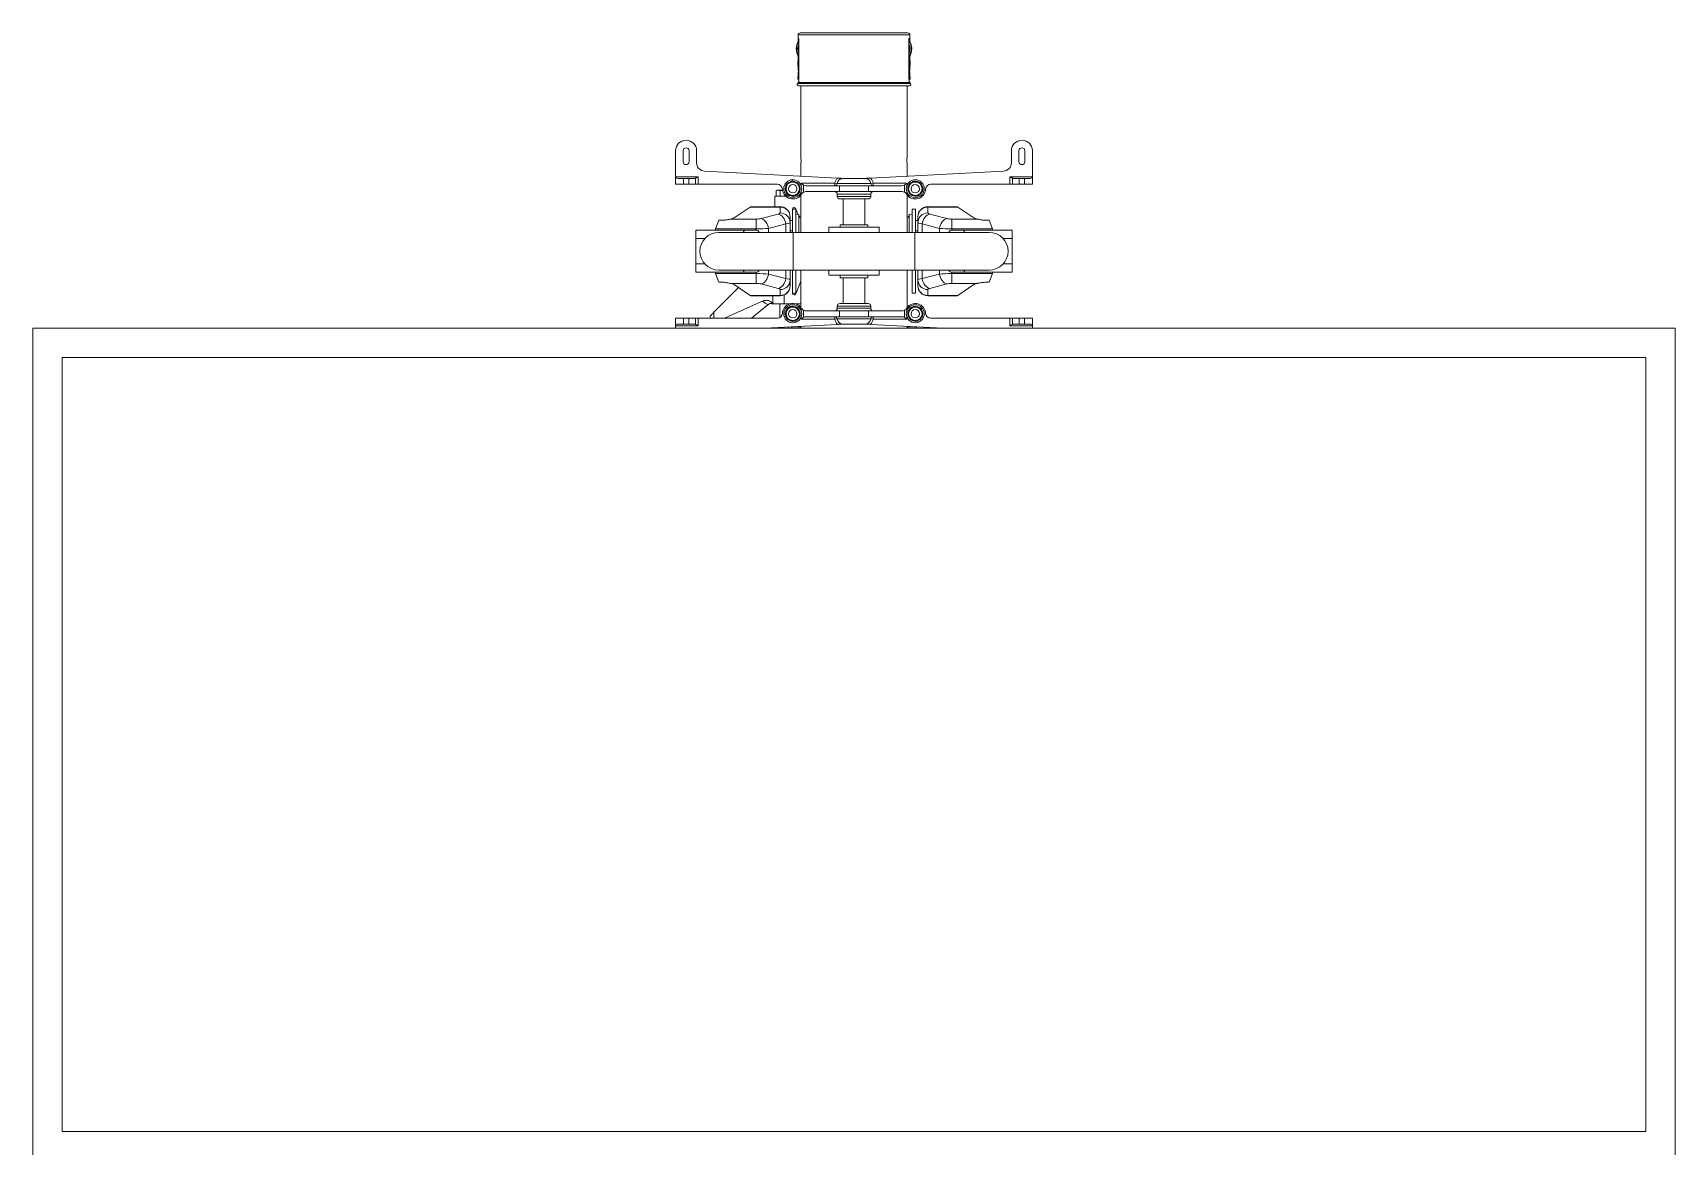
# Model space of a CAD drawing. Header units: inches. Extents: x -1851 to 6314, y -1304 to 4687.
# Drawn here: x 1504.9 to 1594.5, y 4060.7 to 4121.4 of the extents above; entities that cross this region are included whole.
import ezdxf

# ---------------------------------------------------------------- set-up
doc = ezdxf.new("R2010")
doc.units = ezdxf.units.IN
doc.header["$MEASUREMENT"] = 0
doc.layers.add('E-ARRY-TABL', color=9, linetype='Continuous')

# ---------------------------------------------------------------- blocks, each defined once
blk = doc.blocks.new('2.2.1_8 End Plan View')
at = {"color": 7, "linetype": 'Continuous', "lineweight": 15}
for p, q in [((23.4504, 2.6804), (26.705, 2.6804)), ((26.705, 2.6804), (26.705, -3.7368)), ((23.5653, -3.622), (23.5653, 2.5656)), ((23.5653, 2.5656), (26.5902, 2.5656)), ((26.5902, 2.5656), (26.5902, -3.622)), ((26.744, 0.169), (26.705, 0.169)), ((26.7144, 0.169), (26.7144, 0.0812)), ((26.721, 0.1608), (26.721, 0.0951)), ((26.744, 0.1382), (26.721, 0.1382)), ((26.744, -0.2289), (26.744, 0.169)), ((27.3985, 0.169), (27.2673, 0.169)), ((27.2673, 0.169), (27.2673, -0.2289)), ((27.2902, 0.1382), (27.2673, 0.1382)), ((27.2902, 0.0951), (27.2902, 0.1608)), ((27.2968, 0.0812), (27.2968, 0.169)), ((27.3985, 0.1394), (27.3558, 0.1394)), ((26.7144, 0.0812), (26.744, 0.0812)), ((26.744, 0.0914), (26.7203, 0.0914)), ((26.721, 0.1177), (26.744, 0.1177)), ((26.9236, 0.0902), (26.9236, -0.1485)), ((27.0876, 0.0902), (26.9236, 0.0902)), ((27.0876, 0.0902), (27.0876, -0.1485)), ((27.2673, 0.1177), (27.2902, 0.1177)), ((27.2909, 0.0914), (27.2673, 0.0914)), ((27.2673, 0.0812), (27.2968, 0.0812)), ((27.3513, 0.0869), (27.3985, 0.0869)), ((27.3558, 0.1165), (27.3985, 0.1165)), ((26.9183, 0.0127), (26.8842, 0.0006)), ((26.8842, 0.0006), (26.8842, -0.0164)), ((26.9236, 0.0146), (26.9183, 0.0127)), ((26.9183, -0.1461), (26.9183, 0.0127)), ((26.9318, -1.0564), (26.9318, 0)), ((27.0794, 0), (27.0794, -1.0564)), ((27.0929, 0.0127), (27.0876, 0.0146)), ((27.0929, 0.0127), (27.0929, -0.1461)), ((27.127, 0.0006), (27.0929, 0.0127)), ((27.127, -0.0164), (27.127, 0.0006)), ((27.2913, -0.464), (27.3186, 0.0559)), ((26.8329, -0.1222), (26.8751, -0.0596)), ((26.88, -0.0454), (26.88, -0.1461)), ((27.1312, -0.1461), (27.1312, -0.0454)), ((27.1361, -0.0596), (27.1784, -0.1222)), ((26.8317, -0.1256), (26.8317, -0.2395)), ((26.8329, -0.1222), (26.8329, -0.2395)), ((27.1784, -0.1222), (27.1784, -0.2395)), ((27.1795, -0.1256), (27.1795, -0.2395)), ((26.7199, -0.464), (26.705, -0.18)), ((26.878, -0.1653), (26.8602, -0.2325)), ((26.9183, -0.1461), (26.88, -0.1461)), ((26.928, -0.1558), (26.9318, -0.1558)), ((27.0794, -0.1558), (27.0832, -0.1558)), ((27.0929, -0.1461), (27.1312, -0.1461)), ((27.151, -0.2325), (27.1332, -0.1653)), ((26.8559, -0.2395), (26.8317, -0.2395)), ((26.8985, -0.2613), (26.9162, -0.1942)), ((27.095, -0.1942), (27.1127, -0.2613)), ((27.1795, -0.2395), (27.1554, -0.2395)), ((26.7105, -0.2854), (26.705, -0.2854)), ((26.705, -0.3182), (26.7106, -0.3182)), ((26.705, -0.3199), (26.7123, -0.3199)), ((26.7106, -0.2871), (26.7106, -0.3199)), ((26.7866, -0.3199), (26.9318, -0.3199)), ((26.8414, -0.2877), (26.9318, -0.2877)), ((26.8414, -0.3015), (26.8414, -0.2877)), ((26.9318, -0.3015), (26.8414, -0.3015)), ((26.8711, -0.2789), (26.9318, -0.2789)), ((27.0794, -0.2789), (27.1401, -0.2789)), ((27.0794, -0.2877), (27.1698, -0.2877)), ((27.1698, -0.3015), (27.0794, -0.3015)), ((27.0794, -0.3125), (27.1491, -0.3125)), ((27.0794, -0.3199), (27.2247, -0.3199)), ((27.085, -0.2877), (27.085, -0.2789)), ((27.1263, -0.2789), (27.1263, -0.2877)), ((27.1698, -0.2877), (27.1698, -0.3015)), ((27.2989, -0.3199), (27.3348, -0.3199)), ((27.3821, -0.3199), (27.6519, -0.3199)), ((27.6519, -0.3117), (27.6519, -0.7447)), ((27.6647, -0.31), (27.668, -0.31)), ((27.668, -0.3118), (27.668, -0.31)), ((27.6778, -0.3091), (27.6839, -0.3091)), ((27.6778, -0.3092), (27.6778, -0.3133)), ((27.8377, -0.3133), (27.6778, -0.3133)), ((27.6876, -0.311), (27.7491, -0.311)), ((27.7338, -0.3091), (27.7491, -0.3091)), ((27.775, -0.3075), (27.7812, -0.3054)), ((27.7756, -0.3092), (27.7818, -0.3071)), ((27.7792, -0.3133), (27.7834, -0.3118)), ((27.8137, -0.3124), (27.8161, -0.3133)), ((27.8155, -0.3077), (27.8217, -0.31)), ((27.8162, -0.306), (27.8223, -0.3083)), ((27.8311, -0.31), (27.8508, -0.31)), ((27.8311, -0.3118), (27.8377, -0.3118)), ((27.8377, -0.3133), (27.8377, -0.3118)), ((27.859, -0.7382), (27.859, -0.3182)), ((26.7399, -0.322), (26.7399, -0.4536)), ((26.7469, -0.3315), (26.7745, -0.3315)), ((26.7497, -0.3412), (26.7497, -0.7152)), ((26.7727, -0.7166), (26.7727, -0.3398)), ((26.7821, -0.323), (26.7837, -0.322)), ((27.2275, -0.322), (27.2291, -0.323)), ((27.2367, -0.3315), (27.2643, -0.3315)), ((27.2385, -0.3398), (27.2385, -0.7166)), ((27.2615, -0.7152), (27.2615, -0.3412)), ((27.2714, -0.4536), (27.2714, -0.322)), ((26.9318, -0.4298), (26.9121, -0.4298)), ((26.9121, -0.6266), (26.9121, -0.4298)), ((27.0991, -0.4298), (27.0794, -0.4298)), ((27.0991, -0.6266), (27.0991, -0.4298)), ((26.721, -0.4853), (26.721, -0.5711)), ((26.7497, -0.4715), (26.7727, -0.4715)), ((26.7825, -0.4626), (26.7915, -0.4626)), ((26.8014, -0.584), (26.8014, -0.4724)), ((26.8014, -0.4865), (26.9023, -0.4865)), ((26.9023, -0.4741), (26.9121, -0.4741)), ((26.9023, -0.5823), (26.9023, -0.4741)), ((27.0991, -0.4741), (27.109, -0.4741)), ((27.109, -0.5823), (27.109, -0.4741)), ((27.109, -0.4865), (27.2098, -0.4865)), ((27.2098, -0.4724), (27.2098, -0.584)), ((27.2197, -0.4626), (27.2287, -0.4626)), ((27.2615, -0.4715), (27.2385, -0.4715)), ((27.2902, -0.4857), (27.2902, -0.4849)), ((27.2902, -0.5711), (27.2902, -0.4853)), ((26.721, -0.5707), (26.721, -0.5715)), ((26.9023, -0.5699), (26.8014, -0.5699)), ((27.2098, -0.5699), (27.109, -0.5699)), ((26.7199, -0.5924), (26.705, -0.8764)), ((26.7399, -0.6028), (26.7399, -0.7344)), ((26.7497, -0.5849), (26.7727, -0.5849)), ((26.7915, -0.5938), (26.7825, -0.5938)), ((26.9121, -0.5823), (26.9023, -0.5823)), ((26.9318, -0.6266), (26.9121, -0.6266)), ((27.0991, -0.6266), (27.0794, -0.6266)), ((27.109, -0.5823), (27.0991, -0.5823)), ((27.2287, -0.5938), (27.2197, -0.5938)), ((27.2615, -0.5849), (27.2385, -0.5849)), ((27.2714, -0.7344), (27.2714, -0.6028)), ((27.2913, -0.5924), (27.3186, -1.1123)), ((27.859, -0.6247), (27.8593, -0.6247)), ((26.7123, -0.7365), (26.705, -0.7365)), ((26.7106, -0.7382), (26.705, -0.7382)), ((26.7106, -0.7694), (26.7106, -0.7365)), ((26.7745, -0.7249), (26.7469, -0.7249)), ((26.7837, -0.7344), (26.7821, -0.7334)), ((26.9318, -0.7365), (26.7866, -0.7365)), ((26.8006, -0.7598), (26.8006, -0.7365)), ((26.8884, -0.7365), (26.8387, -0.756)), ((26.8411, -0.7687), (26.9318, -0.7687)), ((26.8414, -0.755), (26.9318, -0.755)), ((26.8414, -0.7687), (26.8414, -0.755)), ((27.2247, -0.7365), (27.0794, -0.7365)), ((27.1491, -0.7439), (27.0794, -0.7439)), ((27.0794, -0.755), (27.1698, -0.755)), ((27.1698, -0.7687), (27.0794, -0.7687)), ((27.085, -0.7776), (27.085, -0.7687)), ((27.1263, -0.7687), (27.1263, -0.7776)), ((27.1496, -0.746), (27.1724, -0.7562)), ((27.1698, -0.755), (27.1698, -0.7687)), ((27.2214, -0.7395), (27.2214, -0.7365)), ((27.2291, -0.7334), (27.2275, -0.7344)), ((27.2643, -0.7249), (27.2367, -0.7249)), ((27.3348, -0.7365), (27.2989, -0.7365)), ((27.6519, -0.7365), (27.3821, -0.7365)), ((27.668, -0.7464), (27.6647, -0.7464)), ((27.668, -0.7464), (27.668, -0.7447)), ((27.6778, -0.7432), (27.8377, -0.7432)), ((27.6778, -0.7432), (27.6778, -0.7472)), ((27.6839, -0.7473), (27.6778, -0.7473)), ((27.6876, -0.7454), (27.7491, -0.7454)), ((27.7491, -0.7473), (27.7339, -0.7473)), ((27.7812, -0.751), (27.775, -0.7489)), ((27.7756, -0.7472), (27.7818, -0.7493)), ((27.7792, -0.7432), (27.7834, -0.7446)), ((27.8137, -0.7441), (27.8161, -0.7432)), ((27.8155, -0.7488), (27.8217, -0.7464)), ((27.8223, -0.7481), (27.8162, -0.7504)), ((27.8311, -0.7447), (27.8377, -0.7447)), ((27.8508, -0.7464), (27.8311, -0.7464)), ((27.8377, -0.7447), (27.8377, -0.7432)), ((26.705, -0.771), (26.7105, -0.771)), ((26.705, -0.7851), (26.7098, -0.7851)), ((26.7081, -0.8179), (26.705, -0.8179)), ((26.744, -1.2254), (26.744, -0.8275)), ((26.8006, -0.8179), (26.7465, -0.8179)), ((26.7974, -0.7851), (26.8006, -0.7851)), ((26.8006, -0.7756), (26.8006, -0.8507)), ((26.8317, -0.8169), (26.8559, -0.8169)), ((26.8317, -0.9308), (26.8317, -0.8169)), ((26.8329, -0.9342), (26.8329, -0.8169)), ((26.8602, -0.8239), (26.878, -0.8911)), ((26.9318, -0.7776), (26.8711, -0.7776)), ((26.9162, -0.8622), (26.8985, -0.7951)), ((27.1401, -0.7776), (27.0794, -0.7776)), ((27.1127, -0.7951), (27.095, -0.8622)), ((27.1332, -0.8911), (27.151, -0.8239)), ((27.1554, -0.8169), (27.1795, -0.8169)), ((27.1784, -0.9342), (27.1784, -0.8169)), ((27.1795, -0.9308), (27.1795, -0.8169)), ((27.2214, -0.8376), (27.2214, -0.7959)), ((27.2214, -0.8167), (27.2415, -0.8167)), ((27.2214, -0.8318), (27.2415, -0.8318)), ((27.2439, -0.8278), (27.2415, -0.8318)), ((27.2439, -0.8278), (27.2439, -0.8074)), ((27.2673, -0.8275), (27.2673, -1.2254)), ((26.744, -0.9285), (26.7971, -0.8634)), ((26.744, -1.0339), (26.8112, -0.8833)), ((26.8006, -0.8457), (26.8317, -0.8457)), ((27.1795, -0.8376), (27.2214, -0.8376)), ((26.8751, -0.9969), (26.8329, -0.9342)), ((26.9183, -0.9103), (26.88, -0.9103)), ((26.88, -0.9103), (26.88, -1.011)), ((26.9183, -1.0692), (26.9183, -0.9103)), ((26.9236, -1.1466), (26.9236, -0.9079)), ((26.9318, -0.9006), (26.928, -0.9006)), ((27.0832, -0.9006), (27.0794, -0.9006)), ((27.0876, -1.1466), (27.0876, -0.9079)), ((27.0929, -0.9103), (27.0929, -1.0692)), ((27.0929, -0.9103), (27.1312, -0.9103)), ((27.1312, -1.011), (27.1312, -0.9103)), ((27.1784, -0.9342), (27.1361, -0.9969)), ((26.8637, -0.9799), (26.767, -1.0753)), ((26.744, -1.0908), (26.7514, -1.0908)), ((26.7514, -1.0908), (26.7514, -1.0908)), ((26.7667, -1.0756), (26.767, -1.0753)), ((26.8842, -1.04), (26.8842, -1.057)), ((26.8842, -1.057), (26.9183, -1.0692)), ((26.9183, -1.0692), (26.9236, -1.071)), ((27.0876, -1.071), (27.0929, -1.0692)), ((27.0929, -1.0692), (27.127, -1.057)), ((27.127, -1.057), (27.127, -1.04)), ((26.7144, -1.1376), (26.7144, -1.2254)), ((26.744, -1.1376), (26.7144, -1.1376)), ((26.7203, -1.1479), (26.744, -1.1479)), ((26.721, -1.1516), (26.721, -1.2172)), ((26.9236, -1.1466), (27.0876, -1.1466)), ((27.2968, -1.1376), (27.2673, -1.1376)), ((27.2673, -1.1479), (27.2909, -1.1479)), ((27.2902, -1.2172), (27.2902, -1.1516)), ((27.2968, -1.2254), (27.2968, -1.1376)), ((27.3513, -1.1434), (27.3985, -1.1434)), ((26.744, -1.1741), (26.721, -1.1741)), ((26.721, -1.1946), (26.744, -1.1946)), ((27.2902, -1.1741), (27.2673, -1.1741)), ((27.2673, -1.1946), (27.2902, -1.1946)), ((27.3985, -1.1729), (27.3558, -1.1729)), ((27.3558, -1.1959), (27.3985, -1.1959)), ((26.744, -1.2254), (26.705, -1.2254)), ((27.3985, -1.2254), (27.2673, -1.2254)), ((26.5902, -3.622), (23.5653, -3.622)), ((26.705, -3.7368), (23.4504, -3.7368))]:
    blk.add_line(p, q, dxfattribs=at)
at = {"color": 8, "linetype": 'Continuous', "lineweight": 15}
for p, q in [((26.9564, 0.0902), (26.9564, 0.055)), ((27.0548, 0.0902), (27.0548, 0.055)), ((26.9236, -0.1461), (26.9183, -0.1461)), ((27.0929, -0.1461), (27.0876, -0.1461)), ((26.9162, -0.1942), (26.9318, -0.1942)), ((27.0794, -0.1942), (27.095, -0.1942)), ((26.9318, -0.2613), (26.8985, -0.2613)), ((26.9318, -0.2904), (27.0794, -0.2904)), ((27.1127, -0.2613), (27.0794, -0.2613)), ((27.6609, -0.3083), (27.6609, -0.7481)), ((27.6647, -0.7464), (27.6647, -0.31)), ((27.6876, -0.3133), (27.6876, -0.311)), ((27.7531, -0.31), (27.7529, -0.3118)), ((27.775, -0.3075), (27.7756, -0.3092)), ((27.7812, -0.3054), (27.7818, -0.3071)), ((27.8162, -0.306), (27.8155, -0.3077)), ((27.8223, -0.3083), (27.8217, -0.31)), ((27.8311, -0.31), (27.8311, -0.3118)), ((27.8508, -0.31), (27.8508, -0.7464)), ((26.7501, -0.322), (26.7399, -0.322)), ((26.7837, -0.322), (26.7723, -0.322)), ((27.2389, -0.322), (27.2275, -0.322)), ((27.2714, -0.322), (27.2611, -0.322)), ((26.7399, -0.4536), (26.741, -0.4625)), ((26.7399, -0.4536), (26.7497, -0.4536)), ((26.7411, -0.5939), (26.7411, -0.4625)), ((26.7825, -0.5938), (26.7825, -0.4626)), ((26.7915, -0.4626), (26.7915, -0.5938)), ((27.2197, -0.5938), (27.2197, -0.4626)), ((27.2287, -0.4626), (27.2287, -0.5938)), ((27.2615, -0.4536), (27.2714, -0.4536)), ((27.2701, -0.4625), (27.2701, -0.5939)), ((27.2702, -0.4625), (27.2714, -0.4536)), ((26.741, -0.5939), (26.7399, -0.6028)), ((26.7497, -0.6028), (26.7399, -0.6028)), ((27.2714, -0.6028), (27.2615, -0.6028)), ((27.2714, -0.6028), (27.2702, -0.5939)), ((26.7399, -0.7344), (26.7501, -0.7344)), ((26.7723, -0.7344), (26.7837, -0.7344)), ((26.9318, -0.7661), (27.0794, -0.7661)), ((27.2275, -0.7344), (27.2389, -0.7344)), ((27.2611, -0.7344), (27.2714, -0.7344)), ((27.6876, -0.7454), (27.6876, -0.7432)), ((27.7531, -0.7464), (27.7529, -0.7446)), ((27.775, -0.7489), (27.7756, -0.7472)), ((27.7812, -0.751), (27.7818, -0.7493)), ((27.8162, -0.7504), (27.8155, -0.7488)), ((27.8223, -0.7481), (27.8217, -0.7464)), ((27.8311, -0.7464), (27.8311, -0.7447)), ((26.8349, -0.8015), (26.8006, -0.8015)), ((26.8985, -0.7951), (26.9318, -0.7951)), ((27.0794, -0.7951), (27.1127, -0.7951)), ((26.9318, -0.8622), (26.9162, -0.8622)), ((27.095, -0.8622), (27.0794, -0.8622)), ((26.9183, -0.9103), (26.9236, -0.9103)), ((27.0876, -0.9103), (27.0929, -0.9103)), ((26.767, -1.0753), (26.744, -1.0753)), ((26.9564, -1.1466), (26.9564, -1.1114)), ((27.0548, -1.1466), (27.0548, -1.1114))]:
    blk.add_line(p, q, dxfattribs=at)
at = {"color": 7, "linetype": 'Continuous', "lineweight": 15, "flags": 128}
for points in [[(26.9162, -0.1942), (26.9094, -0.1929), (26.9029, -0.1908), (26.8967, -0.1879), (26.8911, -0.1843), (26.8864, -0.1801), (26.8825, -0.1754), (26.8797, -0.1705), (26.878, -0.1653)], [(27.095, -0.1942), (27.1018, -0.1929), (27.1083, -0.1908), (27.1145, -0.1879), (27.1201, -0.1843), (27.1248, -0.1801), (27.1287, -0.1754), (27.1315, -0.1705), (27.1332, -0.1653)], [(26.8985, -0.2613), (26.8917, -0.26), (26.8851, -0.2579), (26.879, -0.255), (26.8734, -0.2514), (26.8686, -0.2472), (26.8648, -0.2425), (26.8619, -0.2376), (26.8602, -0.2325)], [(27.1127, -0.2613), (27.1195, -0.26), (27.1261, -0.2579), (27.1322, -0.255), (27.1378, -0.2514), (27.1426, -0.2472), (27.1465, -0.2425), (27.1493, -0.2376), (27.151, -0.2325)], [(26.8985, -0.7951), (26.8917, -0.7964), (26.8851, -0.7985), (26.879, -0.8014), (26.8734, -0.805), (26.8686, -0.8092), (26.8648, -0.8139), (26.8619, -0.8188), (26.8602, -0.8239)], [(27.1127, -0.7951), (27.1195, -0.7964), (27.1261, -0.7985), (27.1322, -0.8014), (27.1378, -0.805), (27.1426, -0.8092), (27.1465, -0.8139), (27.1493, -0.8188), (27.151, -0.8239)], [(26.9162, -0.8622), (26.9094, -0.8635), (26.9029, -0.8656), (26.8967, -0.8686), (26.8911, -0.8722), (26.8864, -0.8764), (26.8825, -0.881), (26.8797, -0.886), (26.878, -0.8911)], [(27.095, -0.8622), (27.1018, -0.8635), (27.1083, -0.8656), (27.1145, -0.8686), (27.1201, -0.8722), (27.1248, -0.8764), (27.1287, -0.881), (27.1315, -0.886), (27.1332, -0.8911)]]:
    blk.add_lwpolyline(points, dxfattribs=at)
at = {"color": 7, "linetype": 'Continuous', "lineweight": 15}
for centre, radius in [((26.7612, -0.2887), 0.0351), ((27.25, -0.2887), 0.0351), ((26.7612, -0.2887), 0.0262), ((26.7612, -0.2887), 0.0164), ((27.25, -0.2887), 0.0262), ((27.25, -0.2887), 0.0164), ((26.7612, -0.7677), 0.0351), ((26.7612, -0.7677), 0.0262), ((26.7612, -0.7677), 0.0164), ((27.25, -0.7677), 0.0351), ((27.25, -0.7677), 0.0262), ((27.25, -0.7677), 0.0164)]:
    blk.add_circle(centre, radius, dxfattribs=at)
for centre, radius, start, end in [((27.3558, 0.128), 0.0115, 90, 270), ((27.3985, 0.128), 0.041, 270, 90), ((27.3985, 0.128), 0.0115, 270, 90), ((27.0056, 0), 0.0738, 0, 180), ((27.3513, 0.0541), 0.0328, 90, 177), ((26.7636, -0.2289), 0.0197, 180, 267.64472), ((26.7612, -0.2887), 0.0402, 304.01996, 87.64472), ((26.8711, -0.2395), 0.0394, 180, 270), ((26.8717, -0.24), 0.0388, 179.20634, 269.11267), ((26.8947, -0.24), 0.0388, 179.20634, 269.11267), ((27.1165, -0.24), 0.0388, 270.88733, 0.79366), ((27.1395, -0.24), 0.0388, 270.88733, 0.79366), ((27.1401, -0.2395), 0.0394, 270, 0), ((27.25, -0.2887), 0.0402, 92.35528, 235.98004), ((27.2476, -0.2289), 0.0197, 272.35528, 0), ((26.7612, -0.2887), 0.0292, 174.02878, 224.37697), ((26.7612, -0.2887), 0.0292, 114.29752, 162.5958), ((26.7612, -0.2887), 0.0292, 235.16608, 282.25827), ((26.7612, -0.2887), 0.0292, 55.04209, 102.51924), ((26.7612, -0.2887), 0.0292, 293.29345, 342.9476), ((26.7612, -0.2887), 0.0292, 354.45464, 43.843), ((27.1491, -0.3257), 0.0131, 90, 153.81634), ((27.1303, -0.307), 0.0197, 343.6403, 16.3597), ((27.25, -0.2887), 0.0292, 170.07038, 217.54753), ((27.25, -0.2887), 0.0292, 109.48294, 158.87134), ((27.25, -0.2887), 0.0292, 229.32581, 277.62409), ((27.25, -0.2887), 0.0292, 48.32174, 97.97589), ((27.25, -0.2887), 0.0292, 289.05708, 339.40526), ((27.25, -0.2887), 0.0292, 350.19437, 37.28657), ((27.657, -0.3117), 0.00516, 41.22431, 180), ((27.6647, -0.305), 0.00499, 221.22431, 270), ((27.755, -0.2921), 0.018, 250.83247, 264), ((27.755, -0.2921), 0.0198, 252.54372, 264), ((27.7584, -0.2595), 0.0526, 264, 289), ((27.7584, -0.2595), 0.0508, 264, 289), ((27.7978, -0.3538), 0.0512, 69, 109), ((27.7978, -0.3538), 0.0494, 69, 109), ((27.7978, -0.3538), 0.0444, 69, 109), ((27.8311, -0.2854), 0.0263, 249, 270), ((27.8311, -0.2854), 0.0245, 249, 270), ((27.8508, -0.3182), 0.00826, 0, 90), ((26.7924, -0.3398), 0.0197, 154.88049, 180), ((27.2189, -0.3398), 0.0197, 0, 25.11951), ((26.744, -0.4853), 0.023, 97.18076, 180), ((26.7399, -0.4528), 0.00984, 277.18076, 0), ((26.7825, -0.4528), 0.00984, 180, 270), ((26.7915, -0.4724), 0.00984, 0, 90), ((27.2197, -0.4724), 0.00984, 90, 180), ((27.2287, -0.4528), 0.00984, 270, 0), ((27.2714, -0.4528), 0.00984, 180, 262.81924), ((27.2673, -0.4853), 0.023, 0, 82.81924), ((26.744, -0.5711), 0.023, 180, 262.81924), ((27.2673, -0.5711), 0.023, 277.18076, 0), ((26.7399, -0.6037), 0.00984, 0, 82.81924), ((26.7825, -0.6037), 0.00984, 90, 180), ((26.7915, -0.584), 0.00984, 270, 0), ((27.2197, -0.584), 0.00984, 180, 270), ((27.2287, -0.6037), 0.00984, 0, 90), ((27.2714, -0.6037), 0.00984, 97.18076, 180), ((26.7612, -0.7677), 0.0292, 167.32486, 215.62313), ((26.7612, -0.7677), 0.0292, 108.06942, 155.54658), ((26.7612, -0.7677), 0.0292, 47.48198, 96.87038), ((26.7612, -0.7677), 0.0402, 272.35528, 55.98004), ((26.7924, -0.7166), 0.0197, 180, 205.11951), ((26.7612, -0.7677), 0.0292, 346.32078, 35.97494), ((26.8411, -0.7621), 0.00656, 111.42636, 270), ((27.1491, -0.7307), 0.0131, 206.18366, 270), ((27.1303, -0.7494), 0.0197, 343.6403, 16.3597), ((27.1698, -0.7621), 0.00656, 270, 65.98485), ((27.25, -0.7677), 0.0402, 124.01996, 267.64472), ((27.25, -0.7677), 0.0292, 183.04705, 231.34532), ((27.25, -0.7677), 0.0292, 123.79161, 171.26876), ((27.2189, -0.7166), 0.0197, 334.88049, 0), ((27.25, -0.7677), 0.0292, 63.20417, 112.59257), ((27.25, -0.7677), 0.0292, 2.04297, 51.69712), ((27.3586, -0.9441), 0.209, 83.54585, 96.5358), ((27.657, -0.7447), 0.00516, 180, 318.77569), ((27.6647, -0.7514), 0.00499, 90, 138.77569), ((27.755, -0.7643), 0.0198, 96, 107.45628), ((27.755, -0.7643), 0.018, 96, 109.15922), ((27.7584, -0.7969), 0.0526, 71, 96), ((27.7584, -0.7969), 0.0508, 71, 96), ((27.7978, -0.7027), 0.0512, 251, 290.99999), ((27.7978, -0.7027), 0.0494, 251, 291), ((27.7978, -0.7027), 0.0444, 251, 291), ((27.8311, -0.771), 0.0263, 90, 111), ((27.8311, -0.771), 0.0245, 90, 111), ((27.8508, -0.7382), 0.00826, 270, 0), ((26.7612, -0.7677), 0.0292, 227.05612, 277.40431), ((26.7636, -0.8275), 0.0197, 92.35528, 180), ((26.7612, -0.7677), 0.0292, 288.19342, 335.28561), ((26.8711, -0.8169), 0.0394, 90, 180), ((26.8717, -0.8164), 0.0388, 90.88733, 180.79366), ((26.8947, -0.8164), 0.0388, 90.88733, 180.79366), ((27.1165, -0.8164), 0.0388, 359.20634, 89.11267), ((27.1395, -0.8164), 0.0388, 359.20634, 89.11267), ((27.1401, -0.8169), 0.0394, 0, 90), ((27.25, -0.7677), 0.0292, 242.77831, 293.12649), ((27.2476, -0.8275), 0.0197, 0, 87.64472), ((27.25, -0.7677), 0.0292, 303.9156, 351.0078), ((27.0056, -1.0564), 0.0738, 180, 0), ((27.3513, -1.1106), 0.0328, 183, 270), ((27.3985, -1.1844), 0.041, 270, 90), ((27.3558, -1.1844), 0.0115, 90, 270), ((27.3985, -1.1844), 0.0115, 270, 90)]:
    blk.add_arc(centre, radius, start, end, dxfattribs=at)
at = {"color": 7, "linetype": 'Continuous', "lineweight": 15, "extrusion": (0, 0, -1)}
for centre, major_axis, ratio, start_param, end_param in [((26.7144, 0.1608), (0, 0.0082), 0.8, 0, 1.570796), ((27.2968, 0.1608), (0, 0.0082), 0.8, 4.712389, 6.283185), ((26.7144, 0.0951), (0, 0.0082), 0.8, 1.570796, 2.039995), ((27.2968, 0.0951), (0, 0.0082), 0.8, 4.24319, 4.712389), ((26.8713, -0.0164), (0, 0.0459), 0.24585, 2.253193, 2.792228), ((27.1399, -0.0164), (0, 0.0459), 0.24585, 3.490958, 4.029993), ((26.8711, -0.1256), (-0.0394, 0), 0.364309, 0, 0.241069), ((26.9564, -0.1048), (-0.0328, 0), 0.444444, 0, 0.722734), ((27.0548, -0.1048), (-0.0328, 0), 0.444444, 2.418858, 3.141593), ((27.1401, -0.1256), (-0.0394, 0), 0.364309, 2.900524, 3.141593), ((26.8736, -0.1461), (0, 0.0262), 0.24585, 1.570796, 2.392374), ((26.9118, -0.1461), (0, 0.0656), 0.09834, 1.570796, 2.392374), ((26.9564, -0.1485), (-0.0328, 0), 0.444444, 5.759587, 6.283185), ((27.0548, -0.1485), (-0.0328, 0), 0.444444, 3.141593, 3.665191), ((27.0994, -0.1461), (0, 0.0656), 0.09834, 3.890812, 4.712389), ((27.1376, -0.1461), (0, 0.0262), 0.24585, 3.890812, 4.712389), ((26.8559, -0.2133), (0, 0.0262), 0.24585, 2.392374, 3.141593), ((27.1554, -0.2133), (0, 0.0262), 0.24585, 3.141593, 3.890812), ((26.8941, -0.2133), (0, 0.0656), 0.09834, 2.392374, 3.141593), ((27.1171, -0.2133), (0, 0.0656), 0.09834, 3.141593, 3.890812), ((26.7399, -0.3412), (0, 0.014), 0.70539, 0.802011, 1.570796), ((27.2714, -0.3412), (0, 0.014), 0.70539, 4.712389, 5.481174), ((26.7399, -0.7152), (0, 0.014), 0.70539, 1.570796, 2.339581), ((27.2714, -0.7152), (0, 0.014), 0.70539, 3.943604, 4.712389), ((26.8559, -0.8432), (0, 0.0262), 0.24585, 0, 0.749219), ((26.8941, -0.8432), (0, 0.0656), 0.09834, 0, 0.749219), ((27.1171, -0.8432), (0, 0.0656), 0.09834, 5.533966, 6.283185), ((27.1554, -0.8432), (0, 0.0262), 0.24585, 5.533966, 6.283185), ((26.8736, -0.9103), (0, 0.0262), 0.24585, 0.749219, 1.570796), ((26.9118, -0.9103), (0, 0.0656), 0.09834, 0.749219, 1.570796), ((27.0994, -0.9103), (0, 0.0656), 0.09834, 4.712389, 5.533966), ((27.1376, -0.9103), (0, 0.0262), 0.24585, 4.712389, 5.533966), ((26.8711, -0.9308), (-0.0394, 0), 0.364309, 6.042116, 6.283185), ((26.9564, -0.9079), (-0.0328, 0), 0.444444, 0, 0.523599), ((26.9564, -0.9516), (-0.0328, 0), 0.444444, 5.560451, 6.283185), ((27.0548, -0.9516), (-0.0328, 0), 0.444444, 3.141593, 3.864327), ((27.0548, -0.9079), (-0.0328, 0), 0.444444, 2.617994, 3.141593), ((27.1401, -0.9308), (-0.0394, 0), 0.364309, 3.141593, 3.382662), ((26.8713, -1.04), (0, 0.0459), 0.24585, 0.349365, 0.8884), ((27.1399, -1.04), (0, 0.0459), 0.24585, 5.394785, 5.93382), ((26.7144, -1.1516), (0, 0.0082), 0.8, 1.101597, 1.570796), ((27.2968, -1.1516), (0, 0.0082), 0.8, 4.712389, 5.181588), ((26.7144, -1.2172), (0, 0.0082), 0.8, 1.570796, 3.141593), ((27.2968, -1.2172), (0, 0.0082), 0.8, 3.141593, 4.712389)]:
    blk.add_ellipse(centre, major_axis=major_axis, ratio=ratio, start_param=start_param, end_param=end_param, dxfattribs=at)
at = {"color": 7, "linetype": 'Continuous', "lineweight": 15}
for points, knots in [([(26.7144, 0.0812), (26.7144, 0.0812), (26.7158, 0.0833), (26.7181, 0.0869), (26.7197, 0.0901), (26.7203, 0.0914)], [0, 0, 0, 0, 0.003713, 0.594805, 1, 1, 1, 1]), ([(27.2909, 0.0914), (27.2916, 0.0901), (27.2931, 0.0869), (27.2954, 0.0833), (27.2968, 0.0812), (27.2968, 0.0812)], [0, 0, 0, 0, 0.405195, 0.996287, 1, 1, 1, 1]), ([(26.8842, -0.0164), (26.8841, -0.0188), (26.884, -0.0236), (26.883, -0.0306), (26.8818, -0.0372), (26.8807, -0.0421), (26.8802, -0.0447), (26.88, -0.0454)], [0, 0, 0, 0, 0.225619, 0.458408, 0.683808, 0.914596, 1, 1, 1, 1]), ([(27.1312, -0.0454), (27.1307, -0.0433), (27.1298, -0.0391), (27.1284, -0.0321), (27.1273, -0.0245), (27.127, -0.0191), (27.127, -0.0164), (27.127, -0.0164)], [0, 0, 0, 0, 0.245342, 0.49764, 0.743058, 0.997175, 1, 1, 1, 1]), ([(26.7315, -0.2828), (26.7331, -0.2809), (26.7364, -0.2772), (26.7398, -0.2733), (26.7415, -0.2714)], [0, 0, 0, 0, 0.495458, 1, 1, 1, 1]), ([(26.7363, -0.2971), (26.7362, -0.2968), (26.7353, -0.2942), (26.7337, -0.2893), (26.7322, -0.285), (26.7315, -0.2828)], [0, 0, 0, 0, 0.070086, 0.530782, 1, 1, 1, 1]), ([(26.7412, -0.3115), (26.7404, -0.3091), (26.7388, -0.3044), (26.7372, -0.2996), (26.7363, -0.2971)], [0, 0, 0, 0, 0.495458, 1, 1, 1, 1]), ([(26.7412, -0.3115), (26.7424, -0.3117), (26.7473, -0.3127), (26.7523, -0.3137), (26.756, -0.3144)], [0, 0, 0, 0, 0.257551, 1, 1, 1, 1]), ([(26.7415, -0.2714), (26.7417, -0.2711), (26.7435, -0.2691), (26.7469, -0.2652), (26.7499, -0.2618), (26.7515, -0.26)], [0, 0, 0, 0, 0.070086, 0.530782, 1, 1, 1, 1]), ([(26.7515, -0.26), (26.7527, -0.2603), (26.7576, -0.2612), (26.7626, -0.2622), (26.7663, -0.263)], [0, 0, 0, 0, 0.257551, 1, 1, 1, 1]), ([(26.756, -0.3144), (26.7574, -0.3147), (26.7624, -0.3157), (26.7673, -0.3167), (26.7709, -0.3174)], [0, 0, 0, 0, 0.268634, 1, 1, 1, 1]), ([(26.7663, -0.263), (26.7677, -0.2632), (26.7727, -0.2642), (26.7776, -0.2652), (26.7812, -0.2659)], [0, 0, 0, 0, 0.268634, 1, 1, 1, 1]), ([(26.7809, -0.306), (26.7807, -0.3063), (26.7789, -0.3083), (26.7755, -0.3122), (26.7724, -0.3157), (26.7709, -0.3174)], [0, 0, 0, 0, 0.070086, 0.530782, 1, 1, 1, 1]), ([(26.7909, -0.2947), (26.7893, -0.2965), (26.786, -0.3002), (26.7826, -0.3041), (26.7809, -0.306)], [0, 0, 0, 0, 0.495458, 1, 1, 1, 1]), ([(26.7812, -0.2659), (26.782, -0.2683), (26.7836, -0.273), (26.7852, -0.2778), (26.786, -0.2803)], [0, 0, 0, 0, 0.495458, 1, 1, 1, 1]), ([(26.786, -0.2803), (26.7862, -0.2806), (26.787, -0.2832), (26.7887, -0.2881), (26.7902, -0.2924), (26.7909, -0.2947)], [0, 0, 0, 0, 0.070086, 0.530782, 1, 1, 1, 1]), ([(27.2209, -0.2802), (27.2219, -0.2793), (27.2254, -0.2759), (27.2291, -0.2724), (27.2319, -0.2697)], [0, 0, 0, 0, 0.257551, 1, 1, 1, 1]), ([(27.2245, -0.2949), (27.2244, -0.2946), (27.2238, -0.2919), (27.2226, -0.287), (27.2215, -0.2825), (27.2209, -0.2802)], [0, 0, 0, 0, 0.070086, 0.530782, 1, 1, 1, 1]), ([(27.2281, -0.3097), (27.2275, -0.3073), (27.2264, -0.3024), (27.2251, -0.2975), (27.2245, -0.2949)], [0, 0, 0, 0, 0.495458, 1, 1, 1, 1]), ([(27.2427, -0.3139), (27.2423, -0.3138), (27.2397, -0.313), (27.2348, -0.3116), (27.2304, -0.3103), (27.2281, -0.3097)], [0, 0, 0, 0, 0.070086, 0.530782, 1, 1, 1, 1]), ([(27.2319, -0.2697), (27.2329, -0.2688), (27.2366, -0.2652), (27.2402, -0.2618), (27.2428, -0.2593)], [0, 0, 0, 0, 0.268634, 1, 1, 1, 1]), ([(27.2572, -0.3182), (27.2549, -0.3175), (27.2501, -0.3161), (27.2452, -0.3146), (27.2427, -0.3139)], [0, 0, 0, 0, 0.495458, 1, 1, 1, 1]), ([(27.2428, -0.2593), (27.2452, -0.26), (27.25, -0.2614), (27.2549, -0.2628), (27.2574, -0.2635)], [0, 0, 0, 0, 0.495458, 1, 1, 1, 1]), ([(27.2572, -0.3182), (27.2581, -0.3173), (27.2617, -0.3139), (27.2654, -0.3103), (27.2682, -0.3077)], [0, 0, 0, 0, 0.257551, 1, 1, 1, 1]), ([(27.2574, -0.2635), (27.2577, -0.2636), (27.2603, -0.2644), (27.2653, -0.2658), (27.2697, -0.2671), (27.2719, -0.2678)], [0, 0, 0, 0, 0.070086, 0.530782, 1, 1, 1, 1]), ([(27.2682, -0.3077), (27.2692, -0.3067), (27.2729, -0.3032), (27.2765, -0.2997), (27.2791, -0.2972)], [0, 0, 0, 0, 0.268634, 1, 1, 1, 1]), ([(27.2719, -0.2678), (27.2725, -0.2702), (27.2737, -0.275), (27.2749, -0.28), (27.2755, -0.2825)], [0, 0, 0, 0, 0.495458, 1, 1, 1, 1]), ([(27.2755, -0.2825), (27.2756, -0.2828), (27.2763, -0.2855), (27.2775, -0.2905), (27.2786, -0.2949), (27.2791, -0.2972)], [0, 0, 0, 0, 0.070086, 0.530782, 1, 1, 1, 1]), ([(27.3348, -0.3199), (27.335, -0.3199), (27.3356, -0.32), (27.3396, -0.3204), (27.3456, -0.3209), (27.3532, -0.3212), (27.3613, -0.3213), (27.3691, -0.321), (27.3757, -0.3206), (27.3803, -0.3201), (27.3825, -0.3199), (27.3821, -0.3199), (27.3821, -0.3199)], [0, 0, 0, 0, 0.106897, 0.213777, 0.32109, 0.428697, 0.535831, 0.64246, 0.749343, 0.856838, 0.964354, 1, 1, 1, 1]), ([(27.668, -0.3118), (27.6681, -0.3119), (27.6683, -0.3122), (27.67, -0.3127), (27.6725, -0.313), (27.6753, -0.3132), (27.6771, -0.3133), (27.6778, -0.3133)], [0, 0, 0, 0, 0.217298, 0.434595, 0.651666, 0.866613, 1, 1, 1, 1]), ([(27.6876, -0.311), (27.6865, -0.311), (27.6843, -0.3109), (27.6814, -0.3107), (27.6792, -0.3104), (27.678, -0.3101), (27.6778, -0.31), (27.6778, -0.3099)], [0, 0, 0, 0, 0.212762, 0.425488, 0.63923, 0.854599, 1, 1, 1, 1]), ([(27.6838, -0.3091), (27.6838, -0.3091), (27.6837, -0.3091), (27.6838, -0.3091), (27.6839, -0.3091)], [0, 0, 0, 0, 0.216383, 1, 1, 1, 1]), ([(27.685, -0.3092), (27.685, -0.3092), (27.685, -0.3092), (27.6852, -0.3092), (27.6857, -0.3093), (27.6866, -0.3094), (27.687, -0.3094)], [0, 0, 0, 0, 0.011378, 0.245496, 0.723978, 1, 1, 1, 1]), ([(27.687, -0.3094), (27.6873, -0.3095), (27.6882, -0.3096), (27.6906, -0.3098), (27.6942, -0.3101), (27.6984, -0.3104), (27.703, -0.3106), (27.707, -0.3107), (27.7095, -0.3107), (27.7103, -0.3107)], [0, 0, 0, 0, 0.084318, 0.25566, 0.424019, 0.591265, 0.756021, 0.919904, 1, 1, 1, 1]), ([(27.7103, -0.3107), (27.7111, -0.3107), (27.7136, -0.3106), (27.7175, -0.3105), (27.7219, -0.3103), (27.7258, -0.31), (27.729, -0.3096), (27.7313, -0.3094), (27.7325, -0.3092), (27.7329, -0.3092), (27.7329, -0.3092), (27.733, -0.3092), (27.733, -0.3092), (27.733, -0.3092), (27.733, -0.3092), (27.733, -0.3092), (27.7331, -0.3092), (27.7334, -0.3091), (27.7336, -0.3091), (27.7338, -0.3091)], [0, 0, 0, 0, 0.066628, 0.195369, 0.325232, 0.45616, 0.589128, 0.723747, 0.859246, 0.927624, 0.961404, 0.970002, 0.975313, 0.976743, 0.977683, 0.978475, 0.979652, 0.985212, 1, 1, 1, 1]), ([(27.7491, -0.3093), (27.7491, -0.3093), (27.7491, -0.3091), (27.7491, -0.3102), (27.7491, -0.311)], [0, 0, 0, 0, 0.331205, 1, 1, 1, 1]), ([(26.7469, -0.3315), (26.7457, -0.3297), (26.7435, -0.3267), (26.741, -0.3234), (26.7399, -0.322), (26.7399, -0.322)], [0, 0, 0, 0, 0.567676, 0.996223, 1, 1, 1, 1]), ([(26.7745, -0.3315), (26.7752, -0.3302), (26.7766, -0.3276), (26.7795, -0.3247), (26.7815, -0.3234), (26.7821, -0.323)], [0, 0, 0, 0, 0.40927, 0.81718, 1, 1, 1, 1]), ([(27.2291, -0.323), (27.2306, -0.3241), (27.2335, -0.3262), (27.2357, -0.3295), (27.2365, -0.3312), (27.2367, -0.3315)], [0, 0, 0, 0, 0.451634, 0.905839, 1, 1, 1, 1]), ([(27.2714, -0.322), (27.2713, -0.322), (27.2703, -0.3234), (27.2677, -0.3267), (27.2655, -0.3297), (27.2643, -0.3315)], [0, 0, 0, 0, 0.003777, 0.432324, 1, 1, 1, 1]), ([(26.7399, -0.4536), (26.7362, -0.4544), (26.7287, -0.4561), (26.7229, -0.4613), (26.7199, -0.464)], [0, 0, 0, 0, 0.477569, 1, 1, 1, 1]), ([(26.7199, -0.464), (26.72, -0.4666), (26.7204, -0.4731), (26.7207, -0.48), (26.7209, -0.484), (26.721, -0.4849)], [0, 0, 0, 0, 0.334113, 0.862931, 1, 1, 1, 1]), ([(27.2913, -0.464), (27.2911, -0.4638), (27.2884, -0.4609), (27.2821, -0.4561), (27.2749, -0.4544), (27.2714, -0.4536)], [0, 0, 0, 0, 0.045613, 0.522765, 1, 1, 1, 1]), ([(27.2902, -0.4849), (27.2903, -0.4834), (27.2905, -0.4804), (27.2908, -0.4743), (27.2911, -0.4688), (27.2913, -0.4648), (27.2913, -0.464)], [0, 0, 0, 0, 0.238972, 0.483667, 0.895277, 1, 1, 1, 1]), ([(26.721, -0.5715), (26.7209, -0.573), (26.7207, -0.576), (26.7204, -0.5821), (26.7201, -0.5877), (26.7199, -0.5916), (26.7199, -0.5924)], [0, 0, 0, 0, 0.238972, 0.483667, 0.895277, 1, 1, 1, 1]), ([(27.2913, -0.5924), (27.2912, -0.5899), (27.2909, -0.5833), (27.2905, -0.5764), (27.2903, -0.5724), (27.2902, -0.5715)], [0, 0, 0, 0, 0.334113, 0.862931, 1, 1, 1, 1]), ([(26.7199, -0.5924), (26.7201, -0.5926), (26.7228, -0.5956), (26.7291, -0.6003), (26.7363, -0.602), (26.7399, -0.6028)], [0, 0, 0, 0, 0.045613, 0.522765, 1, 1, 1, 1]), ([(27.2714, -0.6028), (27.275, -0.602), (27.2826, -0.6003), (27.2883, -0.5951), (27.2913, -0.5924)], [0, 0, 0, 0, 0.477569, 1, 1, 1, 1]), ([(26.7324, -0.7582), (26.7342, -0.7566), (26.738, -0.7533), (26.7418, -0.7498), (26.7437, -0.7481)], [0, 0, 0, 0, 0.495458, 1, 1, 1, 1]), ([(26.7355, -0.773), (26.7354, -0.7727), (26.7349, -0.77), (26.7338, -0.765), (26.7329, -0.7605), (26.7324, -0.7582)], [0, 0, 0, 0, 0.070086, 0.530782, 1, 1, 1, 1]), ([(26.7399, -0.7344), (26.7399, -0.7344), (26.741, -0.733), (26.7435, -0.7297), (26.7457, -0.7267), (26.7469, -0.7249)], [0, 0, 0, 0, 0.003777, 0.432324, 1, 1, 1, 1]), ([(26.7437, -0.7481), (26.744, -0.7479), (26.746, -0.7461), (26.7498, -0.7427), (26.7533, -0.7396), (26.755, -0.738)], [0, 0, 0, 0, 0.070086, 0.530782, 1, 1, 1, 1]), ([(26.755, -0.738), (26.7562, -0.7384), (26.7609, -0.74), (26.7658, -0.7416), (26.7694, -0.7428)], [0, 0, 0, 0, 0.257551, 1, 1, 1, 1]), ([(26.7694, -0.7428), (26.7707, -0.7432), (26.7756, -0.7448), (26.7803, -0.7464), (26.7838, -0.7475)], [0, 0, 0, 0, 0.268634, 1, 1, 1, 1]), ([(26.7821, -0.7334), (26.7806, -0.7323), (26.7777, -0.7302), (26.7755, -0.7269), (26.7747, -0.7252), (26.7745, -0.7249)], [0, 0, 0, 0, 0.451634, 0.905839, 1, 1, 1, 1]), ([(26.7838, -0.7475), (26.7843, -0.7499), (26.7853, -0.7548), (26.7864, -0.7598), (26.7869, -0.7624)], [0, 0, 0, 0, 0.495458, 1, 1, 1, 1]), ([(26.7869, -0.7624), (26.787, -0.7627), (26.7875, -0.7654), (26.7886, -0.7704), (26.7895, -0.7749), (26.79, -0.7772)], [0, 0, 0, 0, 0.070086, 0.530782, 1, 1, 1, 1]), ([(27.2279, -0.7536), (27.2277, -0.7539), (27.2262, -0.7562), (27.2235, -0.7605), (27.221, -0.7644), (27.2198, -0.7664)], [0, 0, 0, 0, 0.070086, 0.530782, 1, 1, 1, 1]), ([(27.2198, -0.7664), (27.2209, -0.7685), (27.2232, -0.7729), (27.2255, -0.7775), (27.2267, -0.7798)], [0, 0, 0, 0, 0.495458, 1, 1, 1, 1]), ([(27.2361, -0.7408), (27.2347, -0.7429), (27.2321, -0.7471), (27.2293, -0.7514), (27.2279, -0.7536)], [0, 0, 0, 0, 0.495458, 1, 1, 1, 1]), ([(27.2367, -0.7249), (27.236, -0.7262), (27.2346, -0.7288), (27.2317, -0.7317), (27.2297, -0.733), (27.2291, -0.7334)], [0, 0, 0, 0, 0.40927, 0.81718, 1, 1, 1, 1]), ([(27.2512, -0.7415), (27.2498, -0.7414), (27.2447, -0.7412), (27.2397, -0.741), (27.2361, -0.7408)], [0, 0, 0, 0, 0.268634, 1, 1, 1, 1]), ([(27.2663, -0.7422), (27.2651, -0.7421), (27.2601, -0.7419), (27.255, -0.7417), (27.2512, -0.7415)], [0, 0, 0, 0, 0.257551, 1, 1, 1, 1]), ([(27.2643, -0.7249), (27.2655, -0.7267), (27.2677, -0.7297), (27.2703, -0.733), (27.2713, -0.7344), (27.2714, -0.7344)], [0, 0, 0, 0, 0.567676, 0.996223, 1, 1, 1, 1]), ([(27.2733, -0.7556), (27.2732, -0.7553), (27.2719, -0.7529), (27.2695, -0.7483), (27.2674, -0.7442), (27.2663, -0.7422)], [0, 0, 0, 0, 0.070086, 0.530782, 1, 1, 1, 1]), ([(27.2721, -0.7818), (27.2723, -0.7815), (27.2738, -0.7792), (27.2766, -0.7749), (27.279, -0.771), (27.2803, -0.7691)], [0, 0, 0, 0, 0.070086, 0.530782, 1, 1, 1, 1]), ([(27.2803, -0.7691), (27.2792, -0.7669), (27.2769, -0.7625), (27.2745, -0.7579), (27.2733, -0.7556)], [0, 0, 0, 0, 0.495458, 1, 1, 1, 1]), ([(27.6778, -0.7432), (27.6767, -0.7432), (27.6745, -0.7432), (27.6716, -0.7435), (27.6694, -0.7439), (27.6681, -0.7443), (27.668, -0.7446), (27.668, -0.7447)], [0, 0, 0, 0, 0.211283, 0.422508, 0.635356, 0.85103, 1, 1, 1, 1]), ([(27.6778, -0.7465), (27.6779, -0.7464), (27.6781, -0.7462), (27.6798, -0.7459), (27.6824, -0.7456), (27.6851, -0.7455), (27.6869, -0.7454), (27.6876, -0.7454)], [0, 0, 0, 0, 0.21593, 0.431851, 0.647863, 0.862837, 1, 1, 1, 1]), ([(27.7128, -0.7458), (27.712, -0.7458), (27.7095, -0.7457), (27.7054, -0.7457), (27.7007, -0.7459), (27.6962, -0.7461), (27.6923, -0.7464), (27.6891, -0.7468), (27.6867, -0.747), (27.6855, -0.7472), (27.6851, -0.7472), (27.685, -0.7472), (27.685, -0.7472), (27.6849, -0.7472), (27.6849, -0.7473), (27.6848, -0.7473), (27.6845, -0.7473), (27.6842, -0.7473), (27.6839, -0.7473)], [0, 0, 0, 0, 0.058547, 0.170922, 0.284286, 0.398003, 0.513279, 0.630316, 0.748003, 0.867635, 0.927074, 0.957023, 0.971308, 0.974305, 0.976261, 0.978098, 0.981448, 1, 1, 1, 1]), ([(27.7339, -0.7473), (27.7338, -0.7473), (27.7335, -0.7473), (27.7332, -0.7473), (27.7331, -0.7473), (27.733, -0.7473), (27.733, -0.7473), (27.733, -0.7472), (27.7329, -0.7472), (27.7327, -0.7472), (27.7319, -0.7471), (27.7299, -0.7469), (27.727, -0.7466), (27.7234, -0.7463), (27.7192, -0.746), (27.7155, -0.7458), (27.7134, -0.7458), (27.7128, -0.7458)], [0, 0, 0, 0, 0.013789, 0.021841, 0.024614, 0.026637, 0.029151, 0.033646, 0.045309, 0.104191, 0.241814, 0.386655, 0.530267, 0.672549, 0.813126, 0.952159, 1, 1, 1, 1]), ([(27.7491, -0.7454), (27.7491, -0.7462), (27.7491, -0.7473), (27.7491, -0.7472), (27.7491, -0.7471)], [0, 0, 0, 0, 0.686842, 1, 1, 1, 1]), ([(26.7386, -0.7879), (26.7381, -0.7855), (26.7371, -0.7806), (26.736, -0.7756), (26.7355, -0.773)], [0, 0, 0, 0, 0.495458, 1, 1, 1, 1]), ([(26.7386, -0.7879), (26.7398, -0.7883), (26.7445, -0.7898), (26.7493, -0.7914), (26.753, -0.7926)], [0, 0, 0, 0, 0.257551, 1, 1, 1, 1]), ([(26.753, -0.7926), (26.7543, -0.7931), (26.7591, -0.7947), (26.7639, -0.7962), (26.7673, -0.7974)], [0, 0, 0, 0, 0.268634, 1, 1, 1, 1]), ([(26.7787, -0.7873), (26.7784, -0.7875), (26.7764, -0.7893), (26.7725, -0.7928), (26.7691, -0.7958), (26.7673, -0.7974)], [0, 0, 0, 0, 0.070086, 0.530782, 1, 1, 1, 1]), ([(26.79, -0.7772), (26.7881, -0.7789), (26.7844, -0.7822), (26.7806, -0.7856), (26.7787, -0.7873)], [0, 0, 0, 0, 0.495458, 1, 1, 1, 1]), ([(27.2267, -0.7798), (27.2269, -0.7801), (27.2282, -0.7825), (27.2305, -0.7871), (27.2326, -0.7912), (27.2337, -0.7933)], [0, 0, 0, 0, 0.070086, 0.530782, 1, 1, 1, 1]), ([(27.2489, -0.7939), (27.2475, -0.7939), (27.2424, -0.7936), (27.2374, -0.7934), (27.2337, -0.7933)], [0, 0, 0, 0, 0.268634, 1, 1, 1, 1]), ([(27.2415, -0.8167), (27.2422, -0.8142), (27.2431, -0.8111), (27.2434, -0.808), (27.2434, -0.8073)], [0, 0, 0, 0, 0.797157, 1, 1, 1, 1]), ([(27.2439, -0.8242), (27.2439, -0.8241), (27.2439, -0.8227), (27.2433, -0.8201), (27.2421, -0.8178), (27.2415, -0.8167)], [0, 0, 0, 0, 0.070086, 0.530782, 1, 1, 1, 1]), ([(27.2415, -0.8318), (27.2422, -0.8306), (27.2435, -0.8281), (27.2438, -0.8255), (27.2439, -0.8242)], [0, 0, 0, 0, 0.495458, 1, 1, 1, 1]), ([(27.264, -0.7946), (27.2627, -0.7945), (27.2578, -0.7943), (27.2527, -0.7941), (27.2489, -0.7939)], [0, 0, 0, 0, 0.257551, 1, 1, 1, 1]), ([(27.264, -0.7946), (27.2653, -0.7925), (27.268, -0.7883), (27.2708, -0.784), (27.2721, -0.7818)], [0, 0, 0, 0, 0.495458, 1, 1, 1, 1]), ([(26.8017, -0.8519), (26.8017, -0.8523), (26.8016, -0.8555), (26.8001, -0.8596), (26.7977, -0.8628), (26.7971, -0.8634)], [0, 0, 0, 0, 0.099429, 0.806731, 1, 1, 1, 1]), ([(26.7971, -0.8634), (26.7971, -0.8634), (26.7982, -0.8667), (26.8003, -0.8717), (26.8038, -0.8773), (26.8071, -0.881), (26.8096, -0.8827), (26.811, -0.8833), (26.8112, -0.8833), (26.8112, -0.8833)], [0, 0, 0, 0, 0.000004, 0.286524, 0.497982, 0.714192, 0.95402, 0.999996, 1, 1, 1, 1]), ([(26.803, -0.8536), (26.803, -0.8536), (26.803, -0.8536), (26.8025, -0.8528), (26.8015, -0.8516), (26.8006, -0.8508), (26.8003, -0.8505)], [0, 0, 0, 0, 0.223337, 0.535365, 0.858587, 1, 1, 1, 1]), ([(26.8112, -0.8833), (26.812, -0.8814), (26.8134, -0.8776), (26.8141, -0.8716), (26.8137, -0.8656), (26.8117, -0.8585), (26.8079, -0.8512), (26.8027, -0.8473), (26.8006, -0.8457)], [0, 0, 0, 0, 0.14503, 0.290095, 0.434984, 0.579854, 0.823987, 1, 1, 1, 1]), ([(26.88, -1.011), (26.8805, -1.0131), (26.8814, -1.0173), (26.8828, -1.0244), (26.8839, -1.032), (26.8842, -1.0373), (26.8842, -1.04), (26.8842, -1.04)], [0, 0, 0, 0, 0.245342, 0.49764, 0.743058, 0.997175, 1, 1, 1, 1]), ([(27.127, -1.04), (27.1271, -1.0376), (27.1272, -1.0328), (27.1282, -1.0258), (27.1294, -1.0192), (27.1305, -1.0143), (27.131, -1.0117), (27.1312, -1.011)], [0, 0, 0, 0, 0.225619, 0.458408, 0.683808, 0.914596, 1, 1, 1, 1]), ([(26.7514, -1.0908), (26.7514, -1.0907), (26.7515, -1.0906), (26.7529, -1.0892), (26.7565, -1.0856), (26.7613, -1.0809), (26.7649, -1.0774), (26.7667, -1.0756)], [0, 0, 0, 0, 0.068009, 0.289093, 0.54571, 0.768105, 1, 1, 1, 1]), ([(26.7203, -1.1479), (26.7197, -1.1465), (26.7181, -1.1433), (26.7158, -1.1397), (26.7144, -1.1376), (26.7144, -1.1376)], [0, 0, 0, 0, 0.405195, 0.996287, 1, 1, 1, 1]), ([(27.2968, -1.1376), (27.2968, -1.1376), (27.2954, -1.1397), (27.2931, -1.1433), (27.2916, -1.1465), (27.2909, -1.1479)], [0, 0, 0, 0, 0.003713, 0.594805, 1, 1, 1, 1])]:
    blk.add_open_spline(points, degree=3, knots=knots, dxfattribs=at)
at = {"color": 8, "linetype": 'Continuous', "lineweight": 15}
for points, knots in [([(27.6839, -0.3091), (27.684, -0.3091), (27.6843, -0.3092), (27.688, -0.3096), (27.694, -0.3102), (27.7013, -0.3107), (27.7066, -0.3107), (27.709, -0.3108)], [0, 0, 0, 0, 0.185203, 0.399125, 0.611256, 0.822366, 1, 1, 1, 1]), ([(27.709, -0.3108), (27.7094, -0.3108), (27.7127, -0.3108), (27.7189, -0.3106), (27.7262, -0.31), (27.7315, -0.3095), (27.7341, -0.3091), (27.7339, -0.3091), (27.7338, -0.3091)], [0, 0, 0, 0, 0.033901, 0.246248, 0.460934, 0.677905, 0.895712, 1, 1, 1, 1]), ([(27.709, -0.7457), (27.7075, -0.7457), (27.7031, -0.7457), (27.6962, -0.746), (27.6894, -0.7466), (27.6852, -0.7471), (27.6834, -0.7474), (27.6838, -0.7473), (27.6839, -0.7473)], [0, 0, 0, 0, 0.111116, 0.324125, 0.539621, 0.757009, 0.974515, 1, 1, 1, 1]), ([(27.7339, -0.7473), (27.734, -0.7473), (27.7344, -0.7474), (27.7324, -0.7471), (27.728, -0.7466), (27.7213, -0.746), (27.7145, -0.7457), (27.7103, -0.7457), (27.709, -0.7457)], [0, 0, 0, 0, 0.048586, 0.263725, 0.476748, 0.688237, 0.899038, 1, 1, 1, 1])]:
    blk.add_open_spline(points, degree=3, knots=knots, dxfattribs=at)
blk = doc.blocks.new('A$C1ac49d95')
at = {"layer": 'E-ARRY-TABL', "xscale": -13.95298604562408, "yscale": 13.95298604562408, "zscale": 13.95298604562408, "rotation": 270}
blk.add_blockref('2.2.1_8 End Plan View', (52.14, 3744.597), dxfattribs=at)

msp = doc.modelspace()

# ---------------------------------------------------------------- block references
msp.add_blockref('A$C1ac49d95', (1504.91807, -11.95114))

doc.saveas('drawing.dxf')
